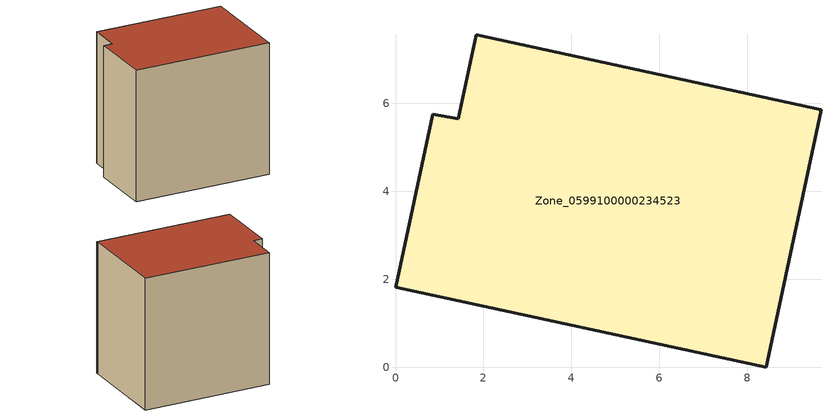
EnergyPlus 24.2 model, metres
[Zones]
Zone_0599100000234523
 floor ground (C_G): 0,1.82 0.85,5.75 1.43,5.65 1.84,7.56 9.68,5.86 8.45,0.12 8.43,0 z0
 wall outside (C_F): 0.85,5.75 0,1.82 8.43,0 8.45,0.12 9.68,5.86 1.84,7.56 1.43,5.65 0.85,5.75 z0:8.22
 roof outside (C_R): 8.43,0 8.45,0.12 9.68,5.86 1.84,7.56 1.43,5.65 0.85,5.75 0,1.82 z8.22
[BUILDING]
Pand.0599100000234523: North Axis=0; Terrain=City; Loads Convergence Tolerance Value=0.04; Temperature Convergence Tolerance Value=0.4; Solar Distribution=FullExterior; Maximum Number of Warmup Days=25; Minimum Number of Warmup Days=1
[Site:Location]
Rotterdam.The.Hague.AP_ZH_NLD Design_Conditions: Latitude=51.96; Longitude=4.45; Time Zone=1; Elevation=-4.5
[SITE:GROUNDTEMPERATURE:BUILDINGSURFACE]
18, 18, 18, 18, 18, 18, 18, 18, 18, 18, 18, 18
[MATERIAL] Thermal Absorptance=0.9; Solar Absorptance=0.7; Visible Absorptance=0.7
Name | Roughness | Thickness | Conductivity | Density | Specific Heat
G.TI.1975-1991 | MediumSmooth | 0.15 | 0.288461 | 540 | 1210
F.TI.1975-1991 | Rough | 0.3 | 0.230769 | 1920 | 840
R.TI.1975-1991 | MediumRough | 0.2 | 0.153846 | 1500 | 1000
[CONSTRUCTION]
C_G: G.TI.1975-1991
C_F: F.TI.1975-1991
C_R: R.TI.1975-1991
[ZONE]
Zone_0599100000234523: Type=1; Multiplier=1; Ceiling Height=Autocalculate; Volume=Autocalculate; Floor Area=autocalculate; Part of Total Floor Area=Yes
[ZONEINFILTRATION:DESIGNFLOWRATE]
Infil_Zone_0599100000234523: Zone or ZoneList or Space or SpaceList=Zone_0599100000234523; Schedule=AlwaysOn; Design Flow Rate Calculation Method=Flow/Area; Flow Rate per Floor Area=0.003; Constant Term Coefficient=1; Temperature Term Coefficient=0; Velocity Term Coefficient=0; Velocity Squared Term Coefficient=0
[HVACTEMPLATE:ZONE:IDEALLOADSAIRSYSTEM]
Zone_0599100000234523: Maximum Heating Supply Air Temperature=50; Minimum Cooling Supply Air Temperature=13; Maximum Heating Supply Air Humidity Ratio=0.0156; Minimum Cooling Supply Air Humidity Ratio=0.0077; Heating Limit=NoLimit; Cooling Limit=NoLimit; Dehumidification Control Type=ConstantSensibleHeatRatio; Cooling Sensible Heat Ratio=0.7; Dehumidification Setpoint=60; Humidification Control Type=None; Humidification Setpoint=30; Outdoor Air Method=None; Outdoor Air Flow Rate per Person=0.00944; Outdoor Air Flow Rate per Zone Floor Area=0; Outdoor Air Flow Rate per Zone=0; Demand Controlled Ventilation Type=None; Outdoor Air Economizer Type=NoEconomizer; Heat Recovery Type=None; Sensible Heat Recovery Effectiveness=0.7; Latent Heat Recovery Effectiveness=0.65
[ZONECONTROL:THERMOSTAT]
ThermostatControl_Zone_0599100000234523: Zone or ZoneList=Zone_0599100000234523; Control Type Schedule=DualSetpointControlType; Control 1=Thermostat_Zone_0599100000234523; Temperature Difference Between Cutout And Setpoint=0
[THERMOSTATSETPOINT:DUALSETPOINT]
Thermostat_Zone_0599100000234523: Heating Setpoint Temperature Schedule=HeatingSetpoint_Zone_0599100000234523; Cooling Setpoint Temperature Schedule=CoolingSetpoint_Zone_0599100000234523
[SCHEDULE:COMPACT]
HeatingSetpoint_Zone_0599100000234523: Through: 12/31, For: AllDays, Until: 24:00, 21
CoolingSetpoint_Zone_0599100000234523: Through: 12/31, For: AllDays, Until: 24:00, 24
DualSetpointControlType: Through: 12/31, For: AllDays, Until: 24:00, 4
AlwaysOn: Through: 12/31, For: AllDays, Until: 24:00, 1
